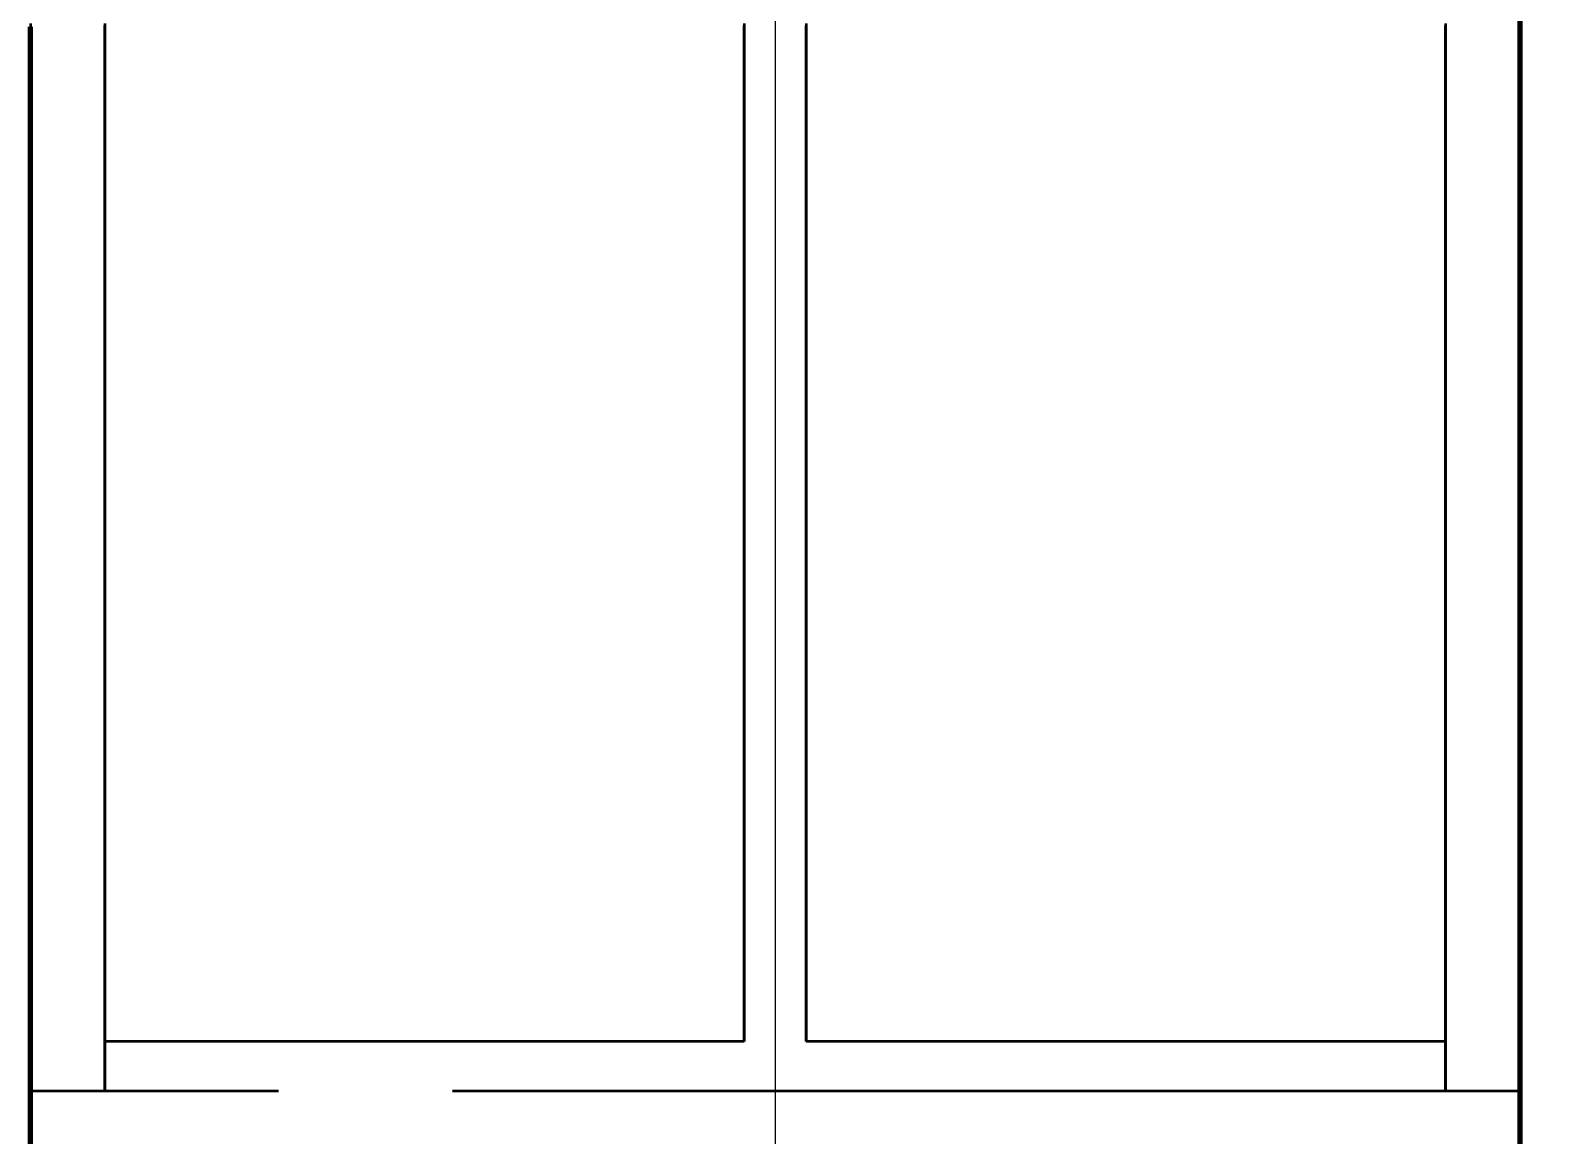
# Model space of a CAD drawing. Header units: millimetres. Extents: x 0 to 2382, y 0 to 420.
# Drawn here: x 138.79 to 144.91, y 107.52 to 111.96 of the extents above; entities that cross this region are included whole.
import ezdxf

# ---------------------------------------------------------------- set-up
doc = ezdxf.new("R2010")
doc.units = ezdxf.units.MM
doc.linetypes.add('IRAM-E-TRAZOS', pattern=[5, 4, -1])
for name, color, linetype, lineweight in [('01-VISIBLE', 7, 'CONTINUOUS', 70), ('02-OCULTA', 4, 'IRAM-E-TRAZOS', 35), ('04-COTA', 3, 'CONTINUOUS', 18)]:
    doc.layers.add(name, color=color, linetype=linetype, lineweight=lineweight)
doc.styles.add('ISO3098', font='isocpeur.ttf')
doc.dimstyles.new('FLAMA-IRAM', dxfattribs={"dimtxt": 3.5, "dimasz": 3.5, "dimexe": 2, "dimexo": 1.5, "dimgap": 1, "dimtad": 1, "dimdec": 1, "dimtxsty": 'ISO3098', "dimblk": 'IRAM_FLECHA', "dimblk1": 'IRAM_FLECHA', "dimblk2": 'IRAM_FLECHA', "dimcen": 2.5, "dimclrd": 256, "dimclre": 256, "dimclrt": 256, "dimazin": 3, "dimtfac": 1, "dimtmove": 0, "dimatfit": 3, "dimlwd": 18, "dimlwe": 18})

# ---------------------------------------------------------------- blocks, each defined once
blk = doc.blocks.new('IRAM_FLECHA')
blk.add_solid([(0, 0), (-1, 0.125), (-1, -0.125)])

msp = doc.modelspace()

# ---------------------------------------------------------------- linework, layer by layer
at = {"layer": '01-VISIBLE'}
for points in [[(138.7909, 107.4281), (138.7909, 107.5156), (138.7909, 107.6031), (138.7909, 107.6906), (138.7909, 107.7781), (138.7909, 107.8656), (138.7909, 107.9531), (138.7909, 108.0406), (138.7909, 108.1281), (138.7909, 108.2156), (138.7909, 108.3031), (138.7909, 108.3906), (138.7909, 108.4781), (138.7909, 108.5656), (138.7909, 108.6531), (138.7909, 108.7406), (138.7909, 108.8281), (138.7909, 108.9156), (138.7909, 109.0031), (138.7909, 109.0906), (138.7909, 109.1781), (138.7909, 109.2656), (138.7909, 109.3531), (138.7909, 109.4406), (138.7909, 109.5281), (138.7909, 109.6156), (138.7909, 109.7031), (138.7909, 109.7906), (138.7909, 109.8781), (138.7909, 109.9656), (138.7909, 110.0531), (138.7909, 110.1406), (138.7909, 110.2281), (138.7909, 110.3156), (138.7909, 110.4031), (138.7909, 110.4906), (138.7909, 110.5781), (138.7909, 110.6656), (138.7909, 110.7531), (138.7909, 110.8406), (138.7909, 110.9281), (138.7909, 111.0156), (138.7909, 111.1031), (138.7909, 111.1906), (138.7909, 111.2781), (138.7909, 111.3656), (138.7909, 111.4531), (138.7909, 111.5406), (138.7909, 111.6281), (138.7909, 111.7156), (138.7909, 111.8031), (138.7909, 111.8906), (138.7909, 111.9781)], [(144.7909, 107.4763), (144.7909, 107.5507), (144.7909, 107.6251), (144.7909, 107.6995), (144.7909, 107.7738), (144.7909, 107.8482), (144.7909, 107.9226), (144.7909, 107.997), (144.7909, 108.0713), (144.7909, 108.1457), (144.7909, 108.2201), (144.7909, 108.2945), (144.7909, 108.3689), (144.7909, 108.4432), (144.7909, 108.5176), (144.7909, 108.592), (144.7909, 108.6664), (144.7909, 108.7407), (144.7909, 108.8151), (144.7909, 108.8895), (144.7909, 108.9639), (144.7909, 109.0382), (144.7909, 109.1126), (144.7909, 109.187), (144.7909, 109.2614), (144.7909, 109.3357), (144.7909, 109.4101), (144.7909, 109.4845), (144.7909, 109.5589), (144.7909, 109.6333), (144.7909, 109.7076), (144.7909, 109.782), (144.7909, 109.8564), (144.7909, 109.9308), (144.7909, 110.0051), (144.7909, 110.0795), (144.7909, 110.1539), (144.7909, 110.2283), (144.7909, 110.3026), (144.7909, 110.377), (144.7909, 110.4514), (144.7909, 110.5258), (144.7909, 110.6001), (144.7909, 110.6745), (144.7909, 110.7489), (144.7909, 110.8233), (144.7909, 110.8976), (144.7909, 110.972), (144.7909, 111.0464), (144.7909, 111.1208), (144.7909, 111.1952), (144.7909, 111.2695), (144.7909, 111.3439), (144.7909, 111.4183), (144.7909, 111.4927), (144.7909, 111.567), (144.7909, 111.6414), (144.7909, 111.7158), (144.7909, 111.7902), (144.7909, 111.8645), (144.7909, 111.9389), (144.7909, 112.0133)]]:
    msp.add_lwpolyline(points, dxfattribs=at)
at = {"layer": '02-OCULTA'}
for p, q in [((141.6659, 107.8906), (139.0909, 107.8906)), ((144.4909, 107.8906), (141.9159, 107.8906)), ((144.7909, 107.6906), (138.7909, 107.6906)), ((144.4909, 107.6906), (139.0909, 107.6906))]:
    msp.add_line(p, q, dxfattribs=at)
for points in [[(138.7909, 111.9906), (138.7909, 111.9406), (138.7909, 111.8906), (138.7909, 111.8406), (138.7909, 111.7906), (138.7909, 111.7406), (138.7909, 111.6906), (138.7909, 111.6406), (138.7909, 111.5906), (138.7909, 111.5406), (138.7909, 111.4906), (138.7909, 111.4406), (138.7909, 111.3906), (138.7909, 111.3406), (138.7909, 111.2906), (138.7909, 111.2406), (138.7909, 111.1906), (138.7909, 111.1406), (138.7909, 111.0906), (138.7909, 111.0406), (138.7909, 110.9906), (138.7909, 110.9406), (138.7909, 110.8906), (138.7909, 110.8406), (138.7909, 110.7906), (138.7909, 110.7406), (138.7909, 110.6906), (138.7909, 110.6406), (138.7909, 110.5906), (138.7909, 110.5406), (138.7909, 110.4906), (138.7909, 110.4406), (138.7909, 110.3906), (138.7909, 110.3406), (138.7909, 110.2906), (138.7909, 110.2406), (138.7909, 110.1906), (138.7909, 110.1406), (138.7909, 110.0906), (138.7909, 110.0406), (138.7909, 109.9906), (138.7909, 109.9406), (138.7909, 109.8906), (138.7909, 109.8406), (138.7909, 109.7906), (138.7909, 109.7406), (138.7909, 109.6906), (138.7909, 109.6406), (138.7909, 109.5906), (138.7909, 109.5406), (138.7909, 109.4906), (138.7909, 109.4406), (138.7909, 109.3906), (138.7909, 109.3406), (138.7909, 109.2906), (138.7909, 109.2406), (138.7909, 109.1906), (138.7909, 109.1406), (138.7909, 109.0906), (138.7909, 109.0406), (138.7909, 108.9906), (138.7909, 108.9406), (138.7909, 108.8906), (138.7909, 108.8406), (138.7909, 108.7906), (138.7909, 108.7406), (138.7909, 108.6906), (138.7909, 108.6406), (138.7909, 108.5906), (138.7909, 108.5406), (138.7909, 108.4906), (138.7909, 108.4406), (138.7909, 108.3906), (138.7909, 108.3406), (138.7909, 108.2906), (138.7909, 108.2406), (138.7909, 108.1906), (138.7909, 108.1406), (138.7909, 108.0906), (138.7909, 108.0406), (138.7909, 107.9906), (138.7909, 107.9406), (138.7909, 107.8906), (138.7909, 107.8406), (138.7909, 107.7906), (138.7909, 107.7406), (138.7909, 107.6906), (138.7909, 107.6406), (138.7909, 107.5906), (138.7909, 107.5406), (138.7909, 107.4906)], [(138.7909, 111.9906), (138.7909, 111.9406), (138.7909, 111.8906), (138.7909, 111.8406), (138.7909, 111.7906), (138.7909, 111.7406), (138.7909, 111.6906), (138.7909, 111.6406), (138.7909, 111.5906), (138.7909, 111.5406), (138.7909, 111.4906), (138.7909, 111.4406), (138.7909, 111.3906), (138.7909, 111.3406), (138.7909, 111.2906), (138.7909, 111.2406), (138.7909, 111.1906), (138.7909, 111.1406), (138.7909, 111.0906), (138.7909, 111.0406), (138.7909, 110.9906), (138.7909, 110.9406), (138.7909, 110.8906), (138.7909, 110.8406), (138.7909, 110.7906), (138.7909, 110.7406), (138.7909, 110.6906), (138.7909, 110.6406), (138.7909, 110.5906), (138.7909, 110.5406), (138.7909, 110.4906), (138.7909, 110.4406), (138.7909, 110.3906), (138.7909, 110.3406), (138.7909, 110.2906), (138.7909, 110.2406), (138.7909, 110.1906), (138.7909, 110.1406), (138.7909, 110.0906), (138.7909, 110.0406), (138.7909, 109.9906), (138.7909, 109.9406), (138.7909, 109.8906), (138.7909, 109.8406), (138.7909, 109.7906), (138.7909, 109.7406), (138.7909, 109.6906), (138.7909, 109.6406), (138.7909, 109.5906), (138.7909, 109.5406), (138.7909, 109.4906), (138.7909, 109.4406), (138.7909, 109.3906), (138.7909, 109.3406), (138.7909, 109.2906), (138.7909, 109.2406), (138.7909, 109.1906), (138.7909, 109.1406), (138.7909, 109.0906), (138.7909, 109.0406), (138.7909, 108.9906), (138.7909, 108.9406), (138.7909, 108.8906), (138.7909, 108.8406), (138.7909, 108.7906), (138.7909, 108.7406), (138.7909, 108.6906), (138.7909, 108.6406), (138.7909, 108.5906), (138.7909, 108.5406), (138.7909, 108.4906), (138.7909, 108.4406), (138.7909, 108.3906), (138.7909, 108.3406), (138.7909, 108.2906), (138.7909, 108.2406), (138.7909, 108.1906), (138.7909, 108.1406), (138.7909, 108.0906), (138.7909, 108.0406), (138.7909, 107.9906), (138.7909, 107.9406), (138.7909, 107.8906), (138.7909, 107.8406), (138.7909, 107.7906), (138.7909, 107.7406), (138.7909, 107.6906)], [(138.7909, 107.6906), (138.7909, 107.7536), (138.7909, 107.8166), (138.7909, 107.8796), (138.7909, 107.9426), (138.7909, 108.0056), (138.7909, 108.0686), (138.7909, 108.1316), (138.7909, 108.1946), (138.7909, 108.2576), (138.7909, 108.3206), (138.7909, 108.3836), (138.7909, 108.4466), (138.7909, 108.5096), (138.7909, 108.5726), (138.7909, 108.6356), (138.7909, 108.6986), (138.7909, 108.7616), (138.7909, 108.8246), (138.7909, 108.8876), (138.7909, 108.9506), (138.7909, 109.0136), (138.7909, 109.0766), (138.7909, 109.1396), (138.7909, 109.2026), (138.7909, 109.2656), (138.7909, 109.3286), (138.7909, 109.3916), (138.7909, 109.4546), (138.7909, 109.5176), (138.7909, 109.5806), (138.7909, 109.6436), (138.7909, 109.7066), (138.7909, 109.7696), (138.7909, 109.8326), (138.7909, 109.8956), (138.7909, 109.9586), (138.7909, 110.0216), (138.7909, 110.0846), (138.7909, 110.1476), (138.7909, 110.2106), (138.7909, 110.2736), (138.7909, 110.3366), (138.7909, 110.3996), (138.7909, 110.4626), (138.7909, 110.5256), (138.7909, 110.5886), (138.7909, 110.6516), (138.7909, 110.7146), (138.7909, 110.7776), (138.7909, 110.8406), (138.7909, 110.9036), (138.7909, 110.9666), (138.7909, 111.0296), (138.7909, 111.0926), (138.7909, 111.1556), (138.7909, 111.2186), (138.7909, 111.2816), (138.7909, 111.3446), (138.7909, 111.4076), (138.7909, 111.4706), (138.7909, 111.5336), (138.7909, 111.5966), (138.7909, 111.6596), (138.7909, 111.7226), (138.7909, 111.7856), (138.7909, 111.8486), (138.7909, 111.9116), (138.7909, 111.9746)], [(139.0909, 111.9906), (139.0909, 111.9406), (139.0909, 111.8906), (139.0909, 111.8406), (139.0909, 111.7906), (139.0909, 111.7406), (139.0909, 111.6906), (139.0909, 111.6406), (139.0909, 111.5906), (139.0909, 111.5406), (139.0909, 111.4906), (139.0909, 111.4406), (139.0909, 111.3906), (139.0909, 111.3406), (139.0909, 111.2906), (139.0909, 111.2406), (139.0909, 111.1906), (139.0909, 111.1406), (139.0909, 111.0906), (139.0909, 111.0406), (139.0909, 110.9906), (139.0909, 110.9406), (139.0909, 110.8906), (139.0909, 110.8406), (139.0909, 110.7906), (139.0909, 110.7406), (139.0909, 110.6906), (139.0909, 110.6406), (139.0909, 110.5906), (139.0909, 110.5406), (139.0909, 110.4906), (139.0909, 110.4406), (139.0909, 110.3906), (139.0909, 110.3406), (139.0909, 110.2906), (139.0909, 110.2406), (139.0909, 110.1906), (139.0909, 110.1406), (139.0909, 110.0906), (139.0909, 110.0406), (139.0909, 109.9906), (139.0909, 109.9406), (139.0909, 109.8906), (139.0909, 109.8406), (139.0909, 109.7906), (139.0909, 109.7406), (139.0909, 109.6906), (139.0909, 109.6406), (139.0909, 109.5906), (139.0909, 109.5406), (139.0909, 109.4906), (139.0909, 109.4406), (139.0909, 109.3906), (139.0909, 109.3406), (139.0909, 109.2906), (139.0909, 109.2406), (139.0909, 109.1906), (139.0909, 109.1406), (139.0909, 109.0906), (139.0909, 109.0406), (139.0909, 108.9906), (139.0909, 108.9406), (139.0909, 108.8906), (139.0909, 108.8406), (139.0909, 108.7906), (139.0909, 108.7406), (139.0909, 108.6906), (139.0909, 108.6406), (139.0909, 108.5906), (139.0909, 108.5406), (139.0909, 108.4906), (139.0909, 108.4406), (139.0909, 108.3906), (139.0909, 108.3406), (139.0909, 108.2906), (139.0909, 108.2406), (139.0909, 108.1906), (139.0909, 108.1406), (139.0909, 108.0906), (139.0909, 108.0406), (139.0909, 107.9906), (139.0909, 107.9406), (139.0909, 107.8906), (139.0909, 107.8406), (139.0909, 107.7906), (139.0909, 107.7406), (139.0909, 107.6906)], [(139.0909, 111.9906), (139.0909, 111.9406), (139.0909, 111.8906), (139.0909, 111.8406), (139.0909, 111.7906), (139.0909, 111.7406), (139.0909, 111.6906), (139.0909, 111.6406), (139.0909, 111.5906), (139.0909, 111.5406), (139.0909, 111.4906), (139.0909, 111.4406), (139.0909, 111.3906), (139.0909, 111.3406), (139.0909, 111.2906), (139.0909, 111.2406), (139.0909, 111.1906), (139.0909, 111.1406), (139.0909, 111.0906), (139.0909, 111.0406), (139.0909, 110.9906), (139.0909, 110.9406), (139.0909, 110.8906), (139.0909, 110.8406), (139.0909, 110.7906), (139.0909, 110.7406), (139.0909, 110.6906), (139.0909, 110.6406), (139.0909, 110.5906), (139.0909, 110.5406), (139.0909, 110.4906), (139.0909, 110.4406), (139.0909, 110.3906), (139.0909, 110.3406), (139.0909, 110.2906), (139.0909, 110.2406), (139.0909, 110.1906), (139.0909, 110.1406), (139.0909, 110.0906), (139.0909, 110.0406), (139.0909, 109.9906), (139.0909, 109.9406), (139.0909, 109.8906), (139.0909, 109.8406), (139.0909, 109.7906), (139.0909, 109.7406), (139.0909, 109.6906), (139.0909, 109.6406), (139.0909, 109.5906), (139.0909, 109.5406), (139.0909, 109.4906), (139.0909, 109.4406), (139.0909, 109.3906), (139.0909, 109.3406), (139.0909, 109.2906), (139.0909, 109.2406), (139.0909, 109.1906), (139.0909, 109.1406), (139.0909, 109.0906), (139.0909, 109.0406), (139.0909, 108.9906), (139.0909, 108.9406), (139.0909, 108.8906), (139.0909, 108.8406), (139.0909, 108.7906), (139.0909, 108.7406), (139.0909, 108.6906), (139.0909, 108.6406), (139.0909, 108.5906), (139.0909, 108.5406), (139.0909, 108.4906), (139.0909, 108.4406), (139.0909, 108.3906), (139.0909, 108.3406), (139.0909, 108.2906), (139.0909, 108.2406), (139.0909, 108.1906), (139.0909, 108.1406), (139.0909, 108.0906), (139.0909, 108.0406), (139.0909, 107.9906), (139.0909, 107.9406), (139.0909, 107.8906)], [(139.0909, 107.8906), (139.0909, 107.9526), (139.0909, 108.0146), (139.0909, 108.0766), (139.0909, 108.1386), (139.0909, 108.2006), (139.0909, 108.2626), (139.0909, 108.3246), (139.0909, 108.3866), (139.0909, 108.4486), (139.0909, 108.5106), (139.0909, 108.5726), (139.0909, 108.6346), (139.0909, 108.6966), (139.0909, 108.7586), (139.0909, 108.8206), (139.0909, 108.8826), (139.0909, 108.9446), (139.0909, 109.0066), (139.0909, 109.0686), (139.0909, 109.1306), (139.0909, 109.1926), (139.0909, 109.2546), (139.0909, 109.3166), (139.0909, 109.3786), (139.0909, 109.4406), (139.0909, 109.5026), (139.0909, 109.5646), (139.0909, 109.6266), (139.0909, 109.6886), (139.0909, 109.7506), (139.0909, 109.8126), (139.0909, 109.8746), (139.0909, 109.9366), (139.0909, 109.9986), (139.0909, 110.0606), (139.0909, 110.1226), (139.0909, 110.1846), (139.0909, 110.2466), (139.0909, 110.3086), (139.0909, 110.3706), (139.0909, 110.4326), (139.0909, 110.4946), (139.0909, 110.5566), (139.0909, 110.6186), (139.0909, 110.6806), (139.0909, 110.7426), (139.0909, 110.8046), (139.0909, 110.8666), (139.0909, 110.9286), (139.0909, 110.9906), (139.0909, 111.0526), (139.0909, 111.1146), (139.0909, 111.1766), (139.0909, 111.2386), (139.0909, 111.3006), (139.0909, 111.3626), (139.0909, 111.4246), (139.0909, 111.4866), (139.0909, 111.5486), (139.0909, 111.6106), (139.0909, 111.6726), (139.0909, 111.7346), (139.0909, 111.7966), (139.0909, 111.8586), (139.0909, 111.9206), (139.0909, 111.9826)], [(139.0909, 107.6906), (139.0909, 107.7536), (139.0909, 107.8166), (139.0909, 107.8796), (139.0909, 107.9426), (139.0909, 108.0056), (139.0909, 108.0686), (139.0909, 108.1316), (139.0909, 108.1946), (139.0909, 108.2576), (139.0909, 108.3206), (139.0909, 108.3836), (139.0909, 108.4466), (139.0909, 108.5096), (139.0909, 108.5726), (139.0909, 108.6356), (139.0909, 108.6986), (139.0909, 108.7616), (139.0909, 108.8246), (139.0909, 108.8876), (139.0909, 108.9506), (139.0909, 109.0136), (139.0909, 109.0766), (139.0909, 109.1396), (139.0909, 109.2026), (139.0909, 109.2656), (139.0909, 109.3286), (139.0909, 109.3916), (139.0909, 109.4546), (139.0909, 109.5176), (139.0909, 109.5806), (139.0909, 109.6436), (139.0909, 109.7066), (139.0909, 109.7696), (139.0909, 109.8326), (139.0909, 109.8956), (139.0909, 109.9586), (139.0909, 110.0216), (139.0909, 110.0846), (139.0909, 110.1476), (139.0909, 110.2106), (139.0909, 110.2736), (139.0909, 110.3366), (139.0909, 110.3996), (139.0909, 110.4626), (139.0909, 110.5256), (139.0909, 110.5886), (139.0909, 110.6516), (139.0909, 110.7146), (139.0909, 110.7776), (139.0909, 110.8406), (139.0909, 110.9036), (139.0909, 110.9666), (139.0909, 111.0296), (139.0909, 111.0926), (139.0909, 111.1556), (139.0909, 111.2186), (139.0909, 111.2816), (139.0909, 111.3446), (139.0909, 111.4076), (139.0909, 111.4706), (139.0909, 111.5336), (139.0909, 111.5966), (139.0909, 111.6596), (139.0909, 111.7226), (139.0909, 111.7856), (139.0909, 111.8486), (139.0909, 111.9116), (139.0909, 111.9746)], [(141.6659, 111.9906), (141.6659, 111.9406), (141.6659, 111.8906), (141.6659, 111.8406), (141.6659, 111.7906), (141.6659, 111.7406), (141.6659, 111.6906), (141.6659, 111.6406), (141.6659, 111.5906), (141.6659, 111.5406), (141.6659, 111.4906), (141.6659, 111.4406), (141.6659, 111.3906), (141.6659, 111.3406), (141.6659, 111.2906), (141.6659, 111.2406), (141.6659, 111.1906), (141.6659, 111.1406), (141.6659, 111.0906), (141.6659, 111.0406), (141.6659, 110.9906), (141.6659, 110.9406), (141.6659, 110.8906), (141.6659, 110.8406), (141.6659, 110.7906), (141.6659, 110.7406), (141.6659, 110.6906), (141.6659, 110.6406), (141.6659, 110.5906), (141.6659, 110.5406), (141.6659, 110.4906), (141.6659, 110.4406), (141.6659, 110.3906), (141.6659, 110.3406), (141.6659, 110.2906), (141.6659, 110.2406), (141.6659, 110.1906), (141.6659, 110.1406), (141.6659, 110.0906), (141.6659, 110.0406), (141.6659, 109.9906), (141.6659, 109.9406), (141.6659, 109.8906), (141.6659, 109.8406), (141.6659, 109.7906), (141.6659, 109.7406), (141.6659, 109.6906), (141.6659, 109.6406), (141.6659, 109.5906), (141.6659, 109.5406), (141.6659, 109.4906), (141.6659, 109.4406), (141.6659, 109.3906), (141.6659, 109.3406), (141.6659, 109.2906), (141.6659, 109.2406), (141.6659, 109.1906), (141.6659, 109.1406), (141.6659, 109.0906), (141.6659, 109.0406), (141.6659, 108.9906), (141.6659, 108.9406), (141.6659, 108.8906), (141.6659, 108.8406), (141.6659, 108.7906), (141.6659, 108.7406), (141.6659, 108.6906), (141.6659, 108.6406), (141.6659, 108.5906), (141.6659, 108.5406), (141.6659, 108.4906), (141.6659, 108.4406), (141.6659, 108.3906), (141.6659, 108.3406), (141.6659, 108.2906), (141.6659, 108.2406), (141.6659, 108.1906), (141.6659, 108.1406), (141.6659, 108.0906), (141.6659, 108.0406), (141.6659, 107.9906), (141.6659, 107.9406), (141.6659, 107.8906)], [(141.6659, 107.8906), (141.6659, 107.9526), (141.6659, 108.0146), (141.6659, 108.0766), (141.6659, 108.1386), (141.6659, 108.2006), (141.6659, 108.2626), (141.6659, 108.3246), (141.6659, 108.3866), (141.6659, 108.4486), (141.6659, 108.5106), (141.6659, 108.5726), (141.6659, 108.6346), (141.6659, 108.6966), (141.6659, 108.7586), (141.6659, 108.8206), (141.6659, 108.8826), (141.6659, 108.9446), (141.6659, 109.0066), (141.6659, 109.0686), (141.6659, 109.1306), (141.6659, 109.1926), (141.6659, 109.2546), (141.6659, 109.3166), (141.6659, 109.3786), (141.6659, 109.4406), (141.6659, 109.5026), (141.6659, 109.5646), (141.6659, 109.6266), (141.6659, 109.6886), (141.6659, 109.7506), (141.6659, 109.8126), (141.6659, 109.8746), (141.6659, 109.9366), (141.6659, 109.9986), (141.6659, 110.0606), (141.6659, 110.1226), (141.6659, 110.1846), (141.6659, 110.2466), (141.6659, 110.3086), (141.6659, 110.3706), (141.6659, 110.4326), (141.6659, 110.4946), (141.6659, 110.5566), (141.6659, 110.6186), (141.6659, 110.6806), (141.6659, 110.7426), (141.6659, 110.8046), (141.6659, 110.8666), (141.6659, 110.9286), (141.6659, 110.9906), (141.6659, 111.0526), (141.6659, 111.1146), (141.6659, 111.1766), (141.6659, 111.2386), (141.6659, 111.3006), (141.6659, 111.3626), (141.6659, 111.4246), (141.6659, 111.4866), (141.6659, 111.5486), (141.6659, 111.6106), (141.6659, 111.6726), (141.6659, 111.7346), (141.6659, 111.7966), (141.6659, 111.8586), (141.6659, 111.9206), (141.6659, 111.9826)], [(141.9159, 111.9906), (141.9159, 111.9406), (141.9159, 111.8906), (141.9159, 111.8406), (141.9159, 111.7906), (141.9159, 111.7406), (141.9159, 111.6906), (141.9159, 111.6406), (141.9159, 111.5906), (141.9159, 111.5406), (141.9159, 111.4906), (141.9159, 111.4406), (141.9159, 111.3906), (141.9159, 111.3406), (141.9159, 111.2906), (141.9159, 111.2406), (141.9159, 111.1906), (141.9159, 111.1406), (141.9159, 111.0906), (141.9159, 111.0406), (141.9159, 110.9906), (141.9159, 110.9406), (141.9159, 110.8906), (141.9159, 110.8406), (141.9159, 110.7906), (141.9159, 110.7406), (141.9159, 110.6906), (141.9159, 110.6406), (141.9159, 110.5906), (141.9159, 110.5406), (141.9159, 110.4906), (141.9159, 110.4406), (141.9159, 110.3906), (141.9159, 110.3406), (141.9159, 110.2906), (141.9159, 110.2406), (141.9159, 110.1906), (141.9159, 110.1406), (141.9159, 110.0906), (141.9159, 110.0406), (141.9159, 109.9906), (141.9159, 109.9406), (141.9159, 109.8906), (141.9159, 109.8406), (141.9159, 109.7906), (141.9159, 109.7406), (141.9159, 109.6906), (141.9159, 109.6406), (141.9159, 109.5906), (141.9159, 109.5406), (141.9159, 109.4906), (141.9159, 109.4406), (141.9159, 109.3906), (141.9159, 109.3406), (141.9159, 109.2906), (141.9159, 109.2406), (141.9159, 109.1906), (141.9159, 109.1406), (141.9159, 109.0906), (141.9159, 109.0406), (141.9159, 108.9906), (141.9159, 108.9406), (141.9159, 108.8906), (141.9159, 108.8406), (141.9159, 108.7906), (141.9159, 108.7406), (141.9159, 108.6906), (141.9159, 108.6406), (141.9159, 108.5906), (141.9159, 108.5406), (141.9159, 108.4906), (141.9159, 108.4406), (141.9159, 108.3906), (141.9159, 108.3406), (141.9159, 108.2906), (141.9159, 108.2406), (141.9159, 108.1906), (141.9159, 108.1406), (141.9159, 108.0906), (141.9159, 108.0406), (141.9159, 107.9906), (141.9159, 107.9406), (141.9159, 107.8906)], [(141.9159, 107.8906), (141.9159, 107.9526), (141.9159, 108.0146), (141.9159, 108.0766), (141.9159, 108.1386), (141.9159, 108.2006), (141.9159, 108.2626), (141.9159, 108.3246), (141.9159, 108.3866), (141.9159, 108.4486), (141.9159, 108.5106), (141.9159, 108.5726), (141.9159, 108.6346), (141.9159, 108.6966), (141.9159, 108.7586), (141.9159, 108.8206), (141.9159, 108.8826), (141.9159, 108.9446), (141.9159, 109.0066), (141.9159, 109.0686), (141.9159, 109.1306), (141.9159, 109.1926), (141.9159, 109.2546), (141.9159, 109.3166), (141.9159, 109.3786), (141.9159, 109.4406), (141.9159, 109.5026), (141.9159, 109.5646), (141.9159, 109.6266), (141.9159, 109.6886), (141.9159, 109.7506), (141.9159, 109.8126), (141.9159, 109.8746), (141.9159, 109.9366), (141.9159, 109.9986), (141.9159, 110.0606), (141.9159, 110.1226), (141.9159, 110.1846), (141.9159, 110.2466), (141.9159, 110.3086), (141.9159, 110.3706), (141.9159, 110.4326), (141.9159, 110.4946), (141.9159, 110.5566), (141.9159, 110.6186), (141.9159, 110.6806), (141.9159, 110.7426), (141.9159, 110.8046), (141.9159, 110.8666), (141.9159, 110.9286), (141.9159, 110.9906), (141.9159, 111.0526), (141.9159, 111.1146), (141.9159, 111.1766), (141.9159, 111.2386), (141.9159, 111.3006), (141.9159, 111.3626), (141.9159, 111.4246), (141.9159, 111.4866), (141.9159, 111.5486), (141.9159, 111.6106), (141.9159, 111.6726), (141.9159, 111.7346), (141.9159, 111.7966), (141.9159, 111.8586), (141.9159, 111.9206), (141.9159, 111.9826)], [(144.4909, 111.9906), (144.4909, 111.9406), (144.4909, 111.8906), (144.4909, 111.8406), (144.4909, 111.7906), (144.4909, 111.7406), (144.4909, 111.6906), (144.4909, 111.6406), (144.4909, 111.5906), (144.4909, 111.5406), (144.4909, 111.4906), (144.4909, 111.4406), (144.4909, 111.3906), (144.4909, 111.3406), (144.4909, 111.2906), (144.4909, 111.2406), (144.4909, 111.1906), (144.4909, 111.1406), (144.4909, 111.0906), (144.4909, 111.0406), (144.4909, 110.9906), (144.4909, 110.9406), (144.4909, 110.8906), (144.4909, 110.8406), (144.4909, 110.7906), (144.4909, 110.7406), (144.4909, 110.6906), (144.4909, 110.6406), (144.4909, 110.5906), (144.4909, 110.5406), (144.4909, 110.4906), (144.4909, 110.4406), (144.4909, 110.3906), (144.4909, 110.3406), (144.4909, 110.2906), (144.4909, 110.2406), (144.4909, 110.1906), (144.4909, 110.1406), (144.4909, 110.0906), (144.4909, 110.0406), (144.4909, 109.9906), (144.4909, 109.9406), (144.4909, 109.8906), (144.4909, 109.8406), (144.4909, 109.7906), (144.4909, 109.7406), (144.4909, 109.6906), (144.4909, 109.6406), (144.4909, 109.5906), (144.4909, 109.5406), (144.4909, 109.4906), (144.4909, 109.4406), (144.4909, 109.3906), (144.4909, 109.3406), (144.4909, 109.2906), (144.4909, 109.2406), (144.4909, 109.1906), (144.4909, 109.1406), (144.4909, 109.0906), (144.4909, 109.0406), (144.4909, 108.9906), (144.4909, 108.9406), (144.4909, 108.8906), (144.4909, 108.8406), (144.4909, 108.7906), (144.4909, 108.7406), (144.4909, 108.6906), (144.4909, 108.6406), (144.4909, 108.5906), (144.4909, 108.5406), (144.4909, 108.4906), (144.4909, 108.4406), (144.4909, 108.3906), (144.4909, 108.3406), (144.4909, 108.2906), (144.4909, 108.2406), (144.4909, 108.1906), (144.4909, 108.1406), (144.4909, 108.0906), (144.4909, 108.0406), (144.4909, 107.9906), (144.4909, 107.9406), (144.4909, 107.8906), (144.4909, 107.8406), (144.4909, 107.7906), (144.4909, 107.7406), (144.4909, 107.6906)], [(144.4909, 111.9906), (144.4909, 111.9406), (144.4909, 111.8906), (144.4909, 111.8406), (144.4909, 111.7906), (144.4909, 111.7406), (144.4909, 111.6906), (144.4909, 111.6406), (144.4909, 111.5906), (144.4909, 111.5406), (144.4909, 111.4906), (144.4909, 111.4406), (144.4909, 111.3906), (144.4909, 111.3406), (144.4909, 111.2906), (144.4909, 111.2406), (144.4909, 111.1906), (144.4909, 111.1406), (144.4909, 111.0906), (144.4909, 111.0406), (144.4909, 110.9906), (144.4909, 110.9406), (144.4909, 110.8906), (144.4909, 110.8406), (144.4909, 110.7906), (144.4909, 110.7406), (144.4909, 110.6906), (144.4909, 110.6406), (144.4909, 110.5906), (144.4909, 110.5406), (144.4909, 110.4906), (144.4909, 110.4406), (144.4909, 110.3906), (144.4909, 110.3406), (144.4909, 110.2906), (144.4909, 110.2406), (144.4909, 110.1906), (144.4909, 110.1406), (144.4909, 110.0906), (144.4909, 110.0406), (144.4909, 109.9906), (144.4909, 109.9406), (144.4909, 109.8906), (144.4909, 109.8406), (144.4909, 109.7906), (144.4909, 109.7406), (144.4909, 109.6906), (144.4909, 109.6406), (144.4909, 109.5906), (144.4909, 109.5406), (144.4909, 109.4906), (144.4909, 109.4406), (144.4909, 109.3906), (144.4909, 109.3406), (144.4909, 109.2906), (144.4909, 109.2406), (144.4909, 109.1906), (144.4909, 109.1406), (144.4909, 109.0906), (144.4909, 109.0406), (144.4909, 108.9906), (144.4909, 108.9406), (144.4909, 108.8906), (144.4909, 108.8406), (144.4909, 108.7906), (144.4909, 108.7406), (144.4909, 108.6906), (144.4909, 108.6406), (144.4909, 108.5906), (144.4909, 108.5406), (144.4909, 108.4906), (144.4909, 108.4406), (144.4909, 108.3906), (144.4909, 108.3406), (144.4909, 108.2906), (144.4909, 108.2406), (144.4909, 108.1906), (144.4909, 108.1406), (144.4909, 108.0906), (144.4909, 108.0406), (144.4909, 107.9906), (144.4909, 107.9406), (144.4909, 107.8906)], [(144.4909, 107.8906), (144.4909, 107.9526), (144.4909, 108.0146), (144.4909, 108.0766), (144.4909, 108.1386), (144.4909, 108.2006), (144.4909, 108.2626), (144.4909, 108.3246), (144.4909, 108.3866), (144.4909, 108.4486), (144.4909, 108.5106), (144.4909, 108.5726), (144.4909, 108.6346), (144.4909, 108.6966), (144.4909, 108.7586), (144.4909, 108.8206), (144.4909, 108.8826), (144.4909, 108.9446), (144.4909, 109.0066), (144.4909, 109.0686), (144.4909, 109.1306), (144.4909, 109.1926), (144.4909, 109.2546), (144.4909, 109.3166), (144.4909, 109.3786), (144.4909, 109.4406), (144.4909, 109.5026), (144.4909, 109.5646), (144.4909, 109.6266), (144.4909, 109.6886), (144.4909, 109.7506), (144.4909, 109.8126), (144.4909, 109.8746), (144.4909, 109.9366), (144.4909, 109.9986), (144.4909, 110.0606), (144.4909, 110.1226), (144.4909, 110.1846), (144.4909, 110.2466), (144.4909, 110.3086), (144.4909, 110.3706), (144.4909, 110.4326), (144.4909, 110.4946), (144.4909, 110.5566), (144.4909, 110.6186), (144.4909, 110.6806), (144.4909, 110.7426), (144.4909, 110.8046), (144.4909, 110.8666), (144.4909, 110.9286), (144.4909, 110.9906), (144.4909, 111.0526), (144.4909, 111.1146), (144.4909, 111.1766), (144.4909, 111.2386), (144.4909, 111.3006), (144.4909, 111.3626), (144.4909, 111.4246), (144.4909, 111.4866), (144.4909, 111.5486), (144.4909, 111.6106), (144.4909, 111.6726), (144.4909, 111.7346), (144.4909, 111.7966), (144.4909, 111.8586), (144.4909, 111.9206), (144.4909, 111.9826)], [(144.4909, 107.6906), (144.4909, 107.7536), (144.4909, 107.8166), (144.4909, 107.8796), (144.4909, 107.9426), (144.4909, 108.0056), (144.4909, 108.0686), (144.4909, 108.1316), (144.4909, 108.1946), (144.4909, 108.2576), (144.4909, 108.3206), (144.4909, 108.3836), (144.4909, 108.4466), (144.4909, 108.5096), (144.4909, 108.5726), (144.4909, 108.6356), (144.4909, 108.6986), (144.4909, 108.7616), (144.4909, 108.8246), (144.4909, 108.8876), (144.4909, 108.9506), (144.4909, 109.0136), (144.4909, 109.0766), (144.4909, 109.1396), (144.4909, 109.2026), (144.4909, 109.2656), (144.4909, 109.3286), (144.4909, 109.3916), (144.4909, 109.4546), (144.4909, 109.5176), (144.4909, 109.5806), (144.4909, 109.6436), (144.4909, 109.7066), (144.4909, 109.7696), (144.4909, 109.8326), (144.4909, 109.8956), (144.4909, 109.9586), (144.4909, 110.0216), (144.4909, 110.0846), (144.4909, 110.1476), (144.4909, 110.2106), (144.4909, 110.2736), (144.4909, 110.3366), (144.4909, 110.3996), (144.4909, 110.4626), (144.4909, 110.5256), (144.4909, 110.5886), (144.4909, 110.6516), (144.4909, 110.7146), (144.4909, 110.7776), (144.4909, 110.8406), (144.4909, 110.9036), (144.4909, 110.9666), (144.4909, 111.0296), (144.4909, 111.0926), (144.4909, 111.1556), (144.4909, 111.2186), (144.4909, 111.2816), (144.4909, 111.3446), (144.4909, 111.4076), (144.4909, 111.4706), (144.4909, 111.5336), (144.4909, 111.5966), (144.4909, 111.6596), (144.4909, 111.7226), (144.4909, 111.7856), (144.4909, 111.8486), (144.4909, 111.9116), (144.4909, 111.9746)], [(144.7909, 111.9906), (144.7909, 111.9406), (144.7909, 111.8906), (144.7909, 111.8406), (144.7909, 111.7906), (144.7909, 111.7406), (144.7909, 111.6906), (144.7909, 111.6406), (144.7909, 111.5906), (144.7909, 111.5406), (144.7909, 111.4906), (144.7909, 111.4406), (144.7909, 111.3906), (144.7909, 111.3406), (144.7909, 111.2906), (144.7909, 111.2406), (144.7909, 111.1906), (144.7909, 111.1406), (144.7909, 111.0906), (144.7909, 111.0406), (144.7909, 110.9906), (144.7909, 110.9406), (144.7909, 110.8906), (144.7909, 110.8406), (144.7909, 110.7906), (144.7909, 110.7406), (144.7909, 110.6906), (144.7909, 110.6406), (144.7909, 110.5906), (144.7909, 110.5406), (144.7909, 110.4906), (144.7909, 110.4406), (144.7909, 110.3906), (144.7909, 110.3406), (144.7909, 110.2906), (144.7909, 110.2406), (144.7909, 110.1906), (144.7909, 110.1406), (144.7909, 110.0906), (144.7909, 110.0406), (144.7909, 109.9906), (144.7909, 109.9406), (144.7909, 109.8906), (144.7909, 109.8406), (144.7909, 109.7906), (144.7909, 109.7406), (144.7909, 109.6906), (144.7909, 109.6406), (144.7909, 109.5906), (144.7909, 109.5406), (144.7909, 109.4906), (144.7909, 109.4406), (144.7909, 109.3906), (144.7909, 109.3406), (144.7909, 109.2906), (144.7909, 109.2406), (144.7909, 109.1906), (144.7909, 109.1406), (144.7909, 109.0906), (144.7909, 109.0406), (144.7909, 108.9906), (144.7909, 108.9406), (144.7909, 108.8906), (144.7909, 108.8406), (144.7909, 108.7906), (144.7909, 108.7406), (144.7909, 108.6906), (144.7909, 108.6406), (144.7909, 108.5906), (144.7909, 108.5406), (144.7909, 108.4906), (144.7909, 108.4406), (144.7909, 108.3906), (144.7909, 108.3406), (144.7909, 108.2906), (144.7909, 108.2406), (144.7909, 108.1906), (144.7909, 108.1406), (144.7909, 108.0906), (144.7909, 108.0406), (144.7909, 107.9906), (144.7909, 107.9406), (144.7909, 107.8906), (144.7909, 107.8406), (144.7909, 107.7906), (144.7909, 107.7406), (144.7909, 107.6906), (144.7909, 107.6406), (144.7909, 107.5906), (144.7909, 107.5406), (144.7909, 107.4906)], [(144.7909, 111.9906), (144.7909, 111.9406), (144.7909, 111.8906), (144.7909, 111.8406), (144.7909, 111.7906), (144.7909, 111.7406), (144.7909, 111.6906), (144.7909, 111.6406), (144.7909, 111.5906), (144.7909, 111.5406), (144.7909, 111.4906), (144.7909, 111.4406), (144.7909, 111.3906), (144.7909, 111.3406), (144.7909, 111.2906), (144.7909, 111.2406), (144.7909, 111.1906), (144.7909, 111.1406), (144.7909, 111.0906), (144.7909, 111.0406), (144.7909, 110.9906), (144.7909, 110.9406), (144.7909, 110.8906), (144.7909, 110.8406), (144.7909, 110.7906), (144.7909, 110.7406), (144.7909, 110.6906), (144.7909, 110.6406), (144.7909, 110.5906), (144.7909, 110.5406), (144.7909, 110.4906), (144.7909, 110.4406), (144.7909, 110.3906), (144.7909, 110.3406), (144.7909, 110.2906), (144.7909, 110.2406), (144.7909, 110.1906), (144.7909, 110.1406), (144.7909, 110.0906), (144.7909, 110.0406), (144.7909, 109.9906), (144.7909, 109.9406), (144.7909, 109.8906), (144.7909, 109.8406), (144.7909, 109.7906), (144.7909, 109.7406), (144.7909, 109.6906), (144.7909, 109.6406), (144.7909, 109.5906), (144.7909, 109.5406), (144.7909, 109.4906), (144.7909, 109.4406), (144.7909, 109.3906), (144.7909, 109.3406), (144.7909, 109.2906), (144.7909, 109.2406), (144.7909, 109.1906), (144.7909, 109.1406), (144.7909, 109.0906), (144.7909, 109.0406), (144.7909, 108.9906), (144.7909, 108.9406), (144.7909, 108.8906), (144.7909, 108.8406), (144.7909, 108.7906), (144.7909, 108.7406), (144.7909, 108.6906), (144.7909, 108.6406), (144.7909, 108.5906), (144.7909, 108.5406), (144.7909, 108.4906), (144.7909, 108.4406), (144.7909, 108.3906), (144.7909, 108.3406), (144.7909, 108.2906), (144.7909, 108.2406), (144.7909, 108.1906), (144.7909, 108.1406), (144.7909, 108.0906), (144.7909, 108.0406), (144.7909, 107.9906), (144.7909, 107.9406), (144.7909, 107.8906), (144.7909, 107.8406), (144.7909, 107.7906), (144.7909, 107.7406), (144.7909, 107.6906)], [(144.7909, 107.6906), (144.7909, 107.7536), (144.7909, 107.8166), (144.7909, 107.8796), (144.7909, 107.9426), (144.7909, 108.0056), (144.7909, 108.0686), (144.7909, 108.1316), (144.7909, 108.1946), (144.7909, 108.2576), (144.7909, 108.3206), (144.7909, 108.3836), (144.7909, 108.4466), (144.7909, 108.5096), (144.7909, 108.5726), (144.7909, 108.6356), (144.7909, 108.6986), (144.7909, 108.7616), (144.7909, 108.8246), (144.7909, 108.8876), (144.7909, 108.9506), (144.7909, 109.0136), (144.7909, 109.0766), (144.7909, 109.1396), (144.7909, 109.2026), (144.7909, 109.2656), (144.7909, 109.3286), (144.7909, 109.3916), (144.7909, 109.4546), (144.7909, 109.5176), (144.7909, 109.5806), (144.7909, 109.6436), (144.7909, 109.7066), (144.7909, 109.7696), (144.7909, 109.8326), (144.7909, 109.8956), (144.7909, 109.9586), (144.7909, 110.0216), (144.7909, 110.0846), (144.7909, 110.1476), (144.7909, 110.2106), (144.7909, 110.2736), (144.7909, 110.3366), (144.7909, 110.3996), (144.7909, 110.4626), (144.7909, 110.5256), (144.7909, 110.5886), (144.7909, 110.6516), (144.7909, 110.7146), (144.7909, 110.7776), (144.7909, 110.8406), (144.7909, 110.9036), (144.7909, 110.9666), (144.7909, 111.0296), (144.7909, 111.0926), (144.7909, 111.1556), (144.7909, 111.2186), (144.7909, 111.2816), (144.7909, 111.3446), (144.7909, 111.4076), (144.7909, 111.4706), (144.7909, 111.5336), (144.7909, 111.5966), (144.7909, 111.6596), (144.7909, 111.7226), (144.7909, 111.7856), (144.7909, 111.8486), (144.7909, 111.9116), (144.7909, 111.9746)]]:
    msp.add_lwpolyline(points, dxfattribs=at)

# ---------------------------------------------------------------- dimensions: what is measured, and where the dimension line sits
at = {"layer": '04-COTA'}
msp.add_linear_dim(base=(141.7909, 83.7906), p1=(141.7909, 120.2906), p2=(181.7909, 120.2906), dimstyle='FLAMA-IRAM', override={"dimlfac": 10, "dimpost": 'trocha <>'}, dxfattribs=at).render()

doc.saveas('drawing.dxf')
